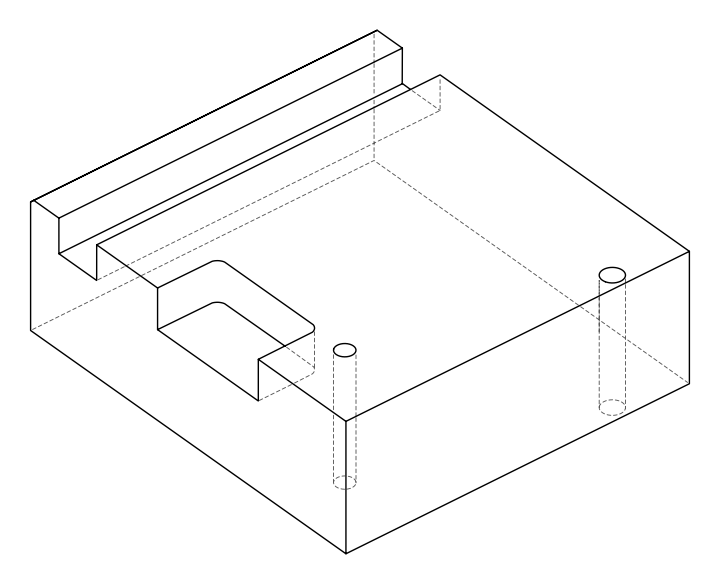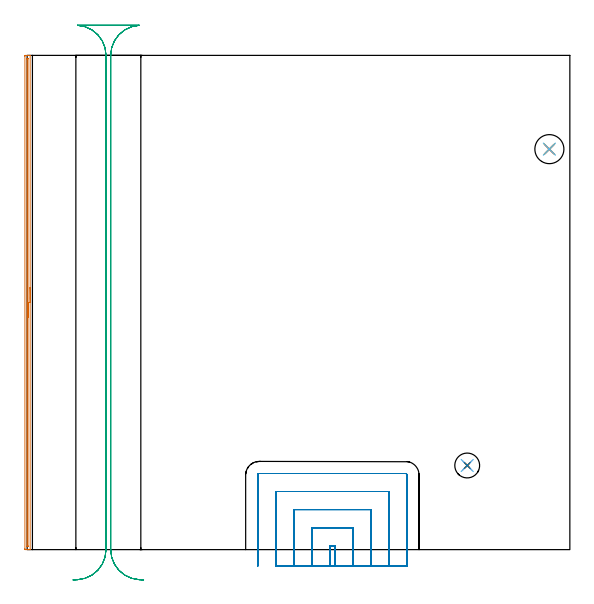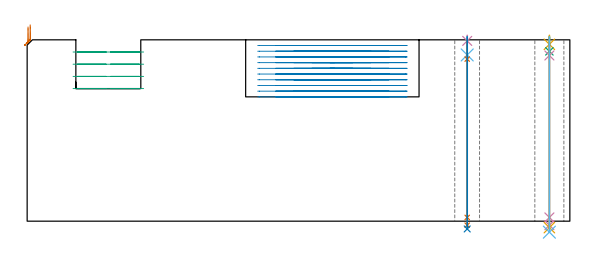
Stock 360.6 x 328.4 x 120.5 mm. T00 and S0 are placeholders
(PLAN: 12 operations, 10 tool changes, 36.4 min)
(1 AREA_MILL | FG_CHAMFER_SURFACE | UGT0205_001 | 5.4 min | 2026 mm3)
(2 MILL_SLOT | SLOT_PARTIAL_RECTANGULAR | NXT0201_012 | Follow Part, ap 4, ae 75% | 21.47 min | 254537 mm3)
(3 MILL_RECTANGULAR_SLOT | SLOT_RECTANGULAR | UGT0201_019 | Follow Part, ap 10, ae 75% | 6.67 min | 458640 mm3)
(4 SPOT_DRILL | STEP1HOLE | NXT0321_9005460120000 | 0.03 min | 36 mm3)
(5 SPOT_DRILL_1 | STEP1HOLE_1 | NXT0321_9005460120000 | 0.05 min | 252 mm3)
(6 DRILL_BLIND_HOLE_INTO_CENTER | STEP1HOLE | NXT0301_038 | 0.05 min | 294 mm3)
(7 GUN_DRILL_THROUGH_HOLE | STEP1HOLE | UGT0307_001 | 0.56 min | 2125 mm3)
(8 SPADE_DRILL_TO_ENLARGE_THROUGH_HOLE | STEP1HOLE | UGT0306_007 | 0.51 min | 23270 mm3)
(9 DRILL_BLIND_HOLE_INTO_CENTER_1 | STEP1HOLE_1 | NXT0301_022 | 0.04 min | 66 mm3)
(10 GUN_DRILL_THROUGH_HOLE_1 | STEP1HOLE_1 | UGT0307_001 | 0.54 min | 2292 mm3)
(11 SPADE_DRILL_TO_ENLARGE_THROUGH_HOLE_1 | STEP1HOLE_1 | UGT0306_003 | 0.51 min | 12241 mm3)
(12 DRILL_TO_ENLARGE_THROUGH_HOLE | STEP1HOLE_1 | UGT0301_260 | 0.52 min | 20386 mm3)
(TOOL UGT0205_001 | Chamfer Mill 20 x 3 x 45 deg. | D20 FL50 Z2)
(TOOL NXT0201_012 | ENDMILL 16mm [2P460-1600-NA 1630] | D16 FL38 Z6)
(TOOL UGT0201_019 | End mill 40 mm | D40 FL63 Z6)
(TOOL NXT0321_9005460120000 | NC Spot Drill, 142deg, 12mm, Carbide, Uncoated | D12 PA142 FL30 Z2)
(TOOL NXT0301_038 | Carbide Drill 6.7mm [860.1-0670-034A1-MM 2214] | D6.7 PA140 FL53 Z2)
(TOOL UGT0307_001 | Gun Drill 5 mm | D5 PA130 FL24 Z1)
(TOOL UGT0306_007 | Spade Drill 16.5mm | D16.5 PA132 FL10 Z2)
(TOOL NXT0301_022 | Carbide Drill 5.1mm [860.1-0510-015A1-MM 2214] | D5.1 PA140 FL28 Z2)
(TOOL UGT0306_003 | Spade Drill 12.5mm | D12.5 PA132 FL10 Z2)
(TOOL UGT0301_260 | Twist Drill 19.3 mm | D19.3 PA118 FL140 Z2)
(OP 1 AREA_MILL)
G17 G21 G94 G90
T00 M6
G54
G17 G0 G90 X2. Y174.2 S1061 M3
G43 Z130.5 H0
G94 G1 Y174.162 Z129.628 F250.
Y174.048 Z128.763
Y173.859 Z127.912
Y173.597 Z127.08
Y173.263 Z126.274
Y172.86 Z125.5
Y172.391 Z124.764
Y171.86 Z124.072
Y171.271 Z123.429
Y170.628 Z122.84
Y169.936 Z122.308
Y169.2 Z121.84
Y168.426 Z121.437
Y167.62 Z121.103
Y166.788 Z120.841
Y165.936 Z120.652
Y165.072 Z120.538
Y164.2 Z120.5
Y0.178
X2.004 Y0.001 Z120.494
X1.657 Y0. Z120.157
X1.391 Z119.891
X0.69 Z119.185
X-0.541 Z117.956
X-1.07 Y0.001 Z117.425
X-1.303 Y0.004 Z117.192
X-1.491 Y0.01 Z117.004
X-1.495 Y0.193 Z117.001
X-1.499 Y0.625
Y327.775
X-1.495 Y328.207
X-1.491 Y328.39 Z117.004
X-1.07 Y328.4 Z117.425
X0.339 Z118.835
X0.69 Z119.185
X1.391 Z119.891
X1.657 Z120.157
X2.004 Y328.399 Z120.494
X2. Y328.222 Z120.5
Y164.2
X0.586 Z119.086
X0.585 Y2.413 Z119.085
X0.584 Y2.37 Z119.084
X0.569 Y2.01 Z119.069
X0.215 Y2.002 Z118.715
X0.004 Y2.001 Z118.504
X-0.03 Y2.003 Z118.47
X-0.064 Y2.01 Z118.436
X-0.079 Y2.017 Z118.421
X-0.081 Y2.043 Z118.419
X-0.085 Y2.306 Z118.415
X-0.086 Y325.881 Z118.414
X-0.084 Y325.987 Z118.416
X-0.079 Y326.327 Z118.421
X-0.069 Y326.391 Z118.431
X-0.021 Y326.395 Z118.479
X0.047 Y326.398 Z118.547
X0.284 Y326.4 Z118.784
X0.496 Y326.399 Z118.996
X0.53 Y326.397 Z119.03
X0.564 Y326.39 Z119.064
X0.579 Y326.383 Z119.079
X0.581 Y326.357 Z119.081
X0.585 Y326.094 Z119.085
X0.586 Y164.2 Z119.086
Y163.328 Z119.124
Y162.463 Z119.238
Y161.612 Z119.427
Y160.78 Z119.689
Y159.974 Z120.023
Y159.2 Z120.426
Y158.464 Z120.894
Y157.772 Z121.425
Y157.129 Z122.015
Y156.54 Z122.658
Y156.008 Z123.35
Y155.54 Z124.086
Y155.137 Z124.86
Y154.803 Z125.666
Y154.541 Z126.498
Y154.352 Z127.349
Y154.238 Z128.214
Y154.2 Z129.086
G0 Z130.5
M5
M2
(OP 2 MILL_SLOT)
G17 G21 G94 G90
T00 M6
G54
G17 G0 G90 X204.4 Y-11. S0 M3
G43 Z130.5 H1
Z116.71
G94 G1 Y-8. F250.
Y2.6 F500.
X201.2
Y-8.
Y-11. F250.
X216.4
Y-8.
Y14.6 F500.
X189.2
Y-8.
Y-11. F250.
X228.4
Y-8.
Y26.6 F500.
X177.2
Y-8.
Y-11. F250.
X240.4
Y-8.
Y38.6 F500.
X165.2
Y-8.
Y-11. F250.
X252.4
Y-8.
Y49.5 F500.
G3 X251.3 Y50.6 R1.1
G1 X154.3
G3 X153.2 Y49.5 R1.1
G1 Y-8.
Y-11. F250.
G0 X204.4 Z112.92
G1 Y-8.
Y2.6 F500.
X201.2
Y-8.
Y-11. F250.
X216.4
Y-8.
Y14.6 F500.
X189.2
Y-8.
Y-11. F250.
X228.4
Y-8.
Y26.6 F500.
X177.2
Y-8.
Y-11. F250.
X240.4
Y-8.
Y38.6 F500.
X165.2
Y-8.
Y-11. F250.
X252.4
Y-8.
Y49.5 F500.
G3 X251.3 Y50.6 R1.1
G1 X154.3
G3 X153.2 Y49.5 R1.1
G1 Y-8.
Y-11. F250.
G0 X204.4 Z109.13
G1 Y-8.
Y2.6 F500.
X201.2
Y-8.
Y-11. F250.
X216.4
Y-8.
Y14.6 F500.
X189.2
Y-8.
Y-11. F250.
X228.4
Y-8.
Y26.6 F500.
X177.2
Y-8.
Y-11. F250.
X240.4
Y-8.
Y38.6 F500.
X165.2
Y-8.
Y-11. F250.
X252.4
Y-8.
Y49.5 F500.
G3 X251.3 Y50.6 R1.1
G1 X154.3
G3 X153.2 Y49.5 R1.1
G1 Y-8.
Y-11. F250.
G0 X204.4 Z105.34
G1 Y-8.
Y2.6 F500.
X201.2
Y-8.
Y-11. F250.
X216.4
Y-8.
Y14.6 F500.
X189.2
Y-8.
Y-11. F250.
X228.4
Y-8.
Y26.6 F500.
X177.2
Y-8.
Y-11. F250.
X240.4
Y-8.
Y38.6 F500.
X165.2
Y-8.
Y-11. F250.
X252.4
Y-8.
Y49.5 F500.
G3 X251.3 Y50.6 R1.1
G1 X154.3
G3 X153.2 Y49.5 R1.1
G1 Y-8.
Y-11. F250.
G0 X204.4 Z101.55
G1 Y-8.
Y2.6 F500.
X201.2
Y-8.
Y-11. F250.
X216.4
Y-8.
Y14.6 F500.
X189.2
Y-8.
Y-11. F250.
X228.4
Y-8.
Y26.6 F500.
X177.2
Y-8.
Y-11. F250.
X240.4
Y-8.
Y38.6 F500.
X165.2
Y-8.
Y-11. F250.
X252.4
Y-8.
Y49.5 F500.
G3 X251.3 Y50.6 R1.1
G1 X154.3
G3 X153.2 Y49.5 R1.1
G1 Y-8.
Y-11. F250.
G0 X204.4 Z97.76
G1 Y-8.
Y2.6 F500.
X201.2
Y-8.
Y-11. F250.
X216.4
Y-8.
Y14.6 F500.
X189.2
Y-8.
Y-11. F250.
X228.4
Y-8.
Y26.6 F500.
X177.2
Y-8.
Y-11. F250.
X240.4
Y-8.
Y38.6 F500.
X165.2
Y-8.
Y-11. F250.
X252.4
Y-8.
Y49.5 F500.
G3 X251.3 Y50.6 R1.1
G1 X154.3
G3 X153.2 Y49.5 R1.1
G1 Y-8.
Y-11. F250.
G0 X204.4 Z93.97
G1 Y-8.
Y2.6 F500.
X201.2
Y-8.
Y-11. F250.
X216.4
Y-8.
Y14.6 F500.
X189.2
Y-8.
Y-11. F250.
X228.4
Y-8.
Y26.6 F500.
X177.2
Y-8.
Y-11. F250.
X240.4
Y-8.
Y38.6 F500.
X165.2
Y-8.
Y-11. F250.
X252.4
Y-8.
Y49.5 F500.
G3 X251.3 Y50.6 R1.1
G1 X154.3
G3 X153.2 Y49.5 R1.1
G1 Y-8.
Y-11. F250.
G0 X204.4 Z90.18
G1 Y-8.
Y2.6 F500.
X201.2
Y-8.
Y-11. F250.
X216.4
Y-8.
Y14.6 F500.
X189.2
Y-8.
Y-11. F250.
X228.4
Y-8.
Y26.6 F500.
X177.2
Y-8.
Y-11. F250.
X240.4
Y-8.
Y38.6 F500.
X165.2
Y-8.
Y-11. F250.
X252.4
Y-8.
Y49.5 F500.
G3 X251.3 Y50.6 R1.1
G1 X154.3
G3 X153.2 Y49.5 R1.1
G1 Y-8.
Y-11. F250.
G0 X204.4 Z86.39
G1 Y-8.
Y2.6 F500.
X201.2
Y-8.
Y-11. F250.
X216.4
Y-8.
Y14.6 F500.
X189.2
Y-8.
Y-11. F250.
X228.4
Y-8.
Y26.6 F500.
X177.2
Y-8.
Y-11. F250.
X240.4
Y-8.
Y38.6 F500.
X165.2
Y-8.
Y-11. F250.
X252.4
Y-8.
Y49.5 F500.
G3 X251.3 Y50.6 R1.1
G1 X154.3
G3 X153.2 Y49.5 R1.1
G1 Y-8.
Y-11. F250.
G0 X204.4 Z82.6
G1 Y-8.
Y2.6 F500.
X201.2
Y-8.
Y-11. F250.
X216.4
Y-8.
Y14.6 F500.
X189.2
Y-8.
Y-11. F250.
X228.4
Y-8.
Y26.6 F500.
X177.2
Y-8.
Y-11. F250.
X240.4
Y-8.
Y38.6 F500.
X165.2
Y-8.
Y-11. F250.
X252.4
Y-8.
Y49.5 F500.
G3 X251.3 Y50.6 R1.1
G1 X154.3
G3 X153.2 Y49.5 R1.1
G1 Y-8.
Y-11. F250.
G0 Z130.5
M5
M2
(OP 3 MILL_RECTANGULAR_SLOT)
G17 G21 G94 G90
T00 M6
G54
G17 G0 G90 X77.4 Y-20.134 S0 M3
G43 Z130.5 H0
Z112.4
G94 G1 X74.405 Y-19.97 F250.
G2 X55.5 Y0. R20. F500.
G1 Y328.4
G2 X74.405 Y348.37 R20.
G1 Y348.4
X33.495
Y348.37
G2 X52.4 Y328.4 R20.
G1 Y0.
G2 X33.495 Y-19.97 R20.
G1 X30.5 Y-20.134 F250.
G0 X77.4 Z104.3
G1 X74.405 Y-19.97
G2 X55.5 Y0. R20. F500.
G1 Y328.4
G2 X74.405 Y348.37 R20.
G1 Y348.4
X33.495
Y348.37
G2 X52.4 Y328.4 R20.
G1 Y0.
G2 X33.495 Y-19.97 R20.
G1 X30.5 Y-20.134 F250.
G0 X77.4 Z96.2
G1 X74.405 Y-19.97
G2 X55.5 Y0. R20. F500.
G1 Y328.4
G2 X74.405 Y348.37 R20.
G1 Y348.4
X33.495
Y348.37
G2 X52.4 Y328.4 R20.
G1 Y0.
G2 X33.495 Y-19.97 R20.
G1 X30.5 Y-20.134 F250.
G0 X77.4 Z88.1
G1 X74.405 Y-19.97
G2 X55.5 Y0. R20. F500.
G1 Y328.4
G2 X74.405 Y348.37 R20.
G1 Y348.4
X33.495
Y348.37
G2 X52.4 Y328.4 R20.
G1 Y0.
G2 X33.495 Y-19.97 R20.
G1 X30.5 Y-20.134 F250.
G0 Z130.5
M5
M2
(OP 4 SPOT_DRILL)
G17 G21 G94 G90
T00 M6
G54
G17 G0 G90 X292.4 Y55.9 S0 M3
G43 Z130.5 H0
G94 G81 G98 Z119.786 F250. R123.5
G80
M5
M2
(OP 5 SPOT_DRILL_1)
G17 G21 G94 G90
T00 M6
G54
G17 G0 G90 X347. Y266.1 S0 M3
G43 Z130.5 H0
G94 G81 G98 Z117.5 F250. R123.5
G80
M5
M2
(OP 6 DRILL_BLIND_HOLE_INTO_CENTER)
G17 G21 G94 G90
T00 M6
G54
G17 G0 G90 X292.4 Y55.9 S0 M3
G43 Z130.5 H1
G94 G81 G98 Z110.45 F250. R122.5
G80
M5
M2
(OP 7 GUN_DRILL_THROUGH_HOLE)
G17 G21 G94 G90
T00 M6
G54
G17 G0 G90 X292.4 Y55.9 M8
G43 Z130.5 H0
Z120.075
S716 M3
G94 G1 Z107.694 F125. M26
G4 X.084
Z2.5 F250.
G4 X.084
Z-2.666 F125.
G4 X.084
M5
M9
G0 Z120.075
Z130.5
M2
(OP 8 SPADE_DRILL_TO_ENLARGE_THROUGH_HOLE)
G17 G21 G94 G90
T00 M6
G54
G17 G0 G90 X292.4 Y55.9 S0 M3
G43 Z130.5 H0
G94 G73 G98 Z-5.173 F250. Q15.709 R122.5
G80
M5
M2
(OP 9 DRILL_BLIND_HOLE_INTO_CENTER_1)
G17 G21 G94 G90
T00 M6
G54
G17 G0 G90 X347. Y266.1 S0 M3
G43 Z130.5 H1
G94 G81 G98 Z112.85 F250. R122.5
G80
M5
M2
(OP 10 GUN_DRILL_THROUGH_HOLE_1)
G17 G21 G94 G90
T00 M6
G54
G17 G0 G90 X347. Y266.1 M8
G43 Z130.5 H0
Z118.392
S716 M3
G94 G1 Z110.094 F125. M26
G4 X.084
Z2.5 F250.
G4 X.084
Z-2.666 F125.
G4 X.084
M5
M9
G0 Z118.392
Z130.5
M2
(OP 11 SPADE_DRILL_TO_ENLARGE_THROUGH_HOLE_1)
G17 G21 G94 G90
T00 M6
G54
G17 G0 G90 X347. Y266.1 S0 M3
G43 Z130.5 H0
G94 G73 G98 Z-4.283 F250. Q12.478 R122.5
G80
M5
M2
(OP 12 DRILL_TO_ENLARGE_THROUGH_HOLE)
G17 G21 G94 G90
T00 M6
G54
G17 G0 G90 X347. Y266.1 S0 M3
G43 Z130.5 H0
G94 G73 G98 Z-7.298 F250. Q18.257 R122.5
G80
M5
M2
